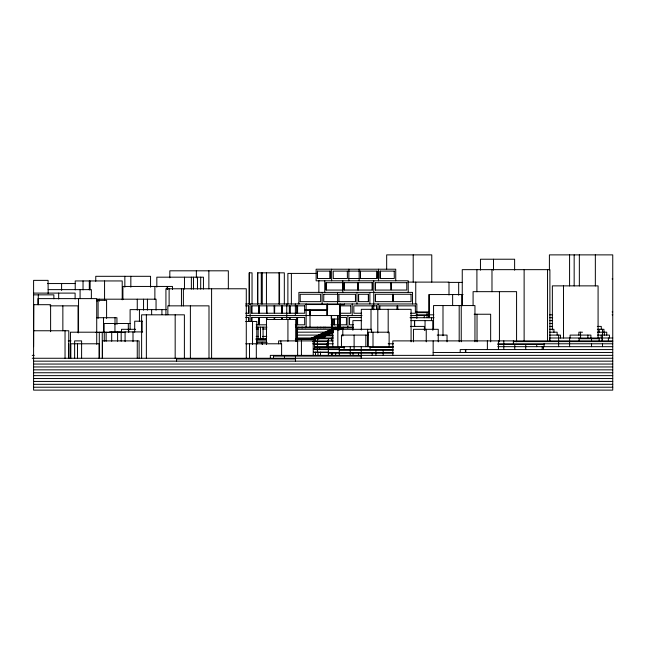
<?xml version="1.0" encoding="UTF-8"?>
<svg xmlns="http://www.w3.org/2000/svg" width="645" height="645" viewBox="0 0 645 645"><rect width="100%" height="100%" fill="white"/><g stroke="black" fill="none" stroke-linecap="round" stroke-linejoin="round"><path stroke-width="0.97" d="M347.413 271.102L333.207 271.102L333.28 278.487M348.647 271.102L359.434 271.102M377.067 271.102L360.41 271.102L360.41 278.487L377.067 278.487L377.067 271.102L376.978 278.487M316.631 273.416L287.88 273.416L287.88 304.085M333.207 278.487L347.413 278.487L347.333 271.102M348.647 278.487L359.434 278.487M612.121 278.922L612.75 278.922M407.93 282.107L448.993 282.107L448.993 295.031M448.251 282.397L462.594 282.397M358.378 282.679L372.318 282.679L372.318 290.065L358.378 290.065L358.467 282.679M390.846 282.679L375.35 282.679L375.35 290.065L390.846 290.065L390.765 282.679M47.593 283.55L75.336 283.55M48.165 289.629L91.364 289.629L91.364 298.627M33.596 293.104L75.11 293.104L75.11 298.99M320.686 294.265L300.167 294.265L300.248 301.65M323.717 294.265L337.924 294.265M358.556 294.265L368.448 294.265L368.448 301.65L358.556 301.65L358.556 294.265L358.628 301.65M411.091 294.265L393.442 294.265L393.514 301.65M463.086 294.555L429.014 294.555L429.014 314.607M33.596 294.846L53.866 294.846L53.866 298.788M96.508 300.344L106.594 300.344L106.594 318.388M300.167 301.65L320.686 301.65L320.605 294.265M337.924 301.65L323.717 301.65L323.79 294.265M338.875 301.65L355.524 301.65L355.524 294.265L338.875 294.265L338.956 301.65M393.442 301.65L411.091 301.65L411.018 294.265M298.175 303.247L298.893 303.247M245.632 303.964L416.839 303.964L416.839 318.445M305.803 304.545L340.165 304.545M33.596 304.69L50.608 304.69L50.608 331.683M339.641 304.69L344.478 304.69L344.478 303.964M49.939 305.851L78.045 305.851L78.045 332.804M245.64 305.851L248.704 305.851L248.704 313.236L245.64 313.236M266.546 305.851L259.355 305.851L259.355 313.236L266.546 313.236L266.474 305.851M274.181 305.851L266.99 305.851L267.07 313.236M274.617 305.851L281.809 305.851L281.809 313.236L274.617 313.236L274.697 305.851M282.252 305.851L289.444 305.851L289.444 313.236L282.252 313.236L282.252 305.851L282.333 313.236M339.988 305.851L350.783 305.851M372.246 305.851L372.246 309.544L372.326 305.851L353.807 305.851L353.887 313.236L361.651 313.236M372.657 305.851L376.632 305.851L376.632 309.544M397.231 305.851L397.231 309.544L397.312 305.851L379.655 305.851L379.655 309.544M415.404 305.851L397.747 305.851L397.828 309.544M166.386 309.616L130.113 309.616L130.113 329.506M305.061 309.761L327.587 309.761L327.587 304.545M305.061 310.342L327.241 310.342M416.114 311.93L428.949 311.93M612.121 311.93L612.75 311.93M416.073 312.656L429.006 312.656M266.99 313.236L274.181 313.236L274.101 305.851M339.988 313.236L350.783 313.236L350.695 305.851M410.446 313.236L415.404 313.236L415.324 305.851M474.164 314.244L490.651 314.244L490.651 341.818M416.073 314.825L433.843 314.825M549.403 314.825L552.652 314.825M612.121 314.825L612.75 314.825M246.269 315.55L362.006 315.55M410.841 315.55L429.11 315.55M245.64 317.429L248.704 317.429L248.704 321.121M266.546 317.429L259.355 317.429L259.355 324.814L266.546 324.814M266.99 317.429L274.181 317.429L274.101 319.275M274.617 317.429L281.809 317.429L281.809 319.275L281.736 317.429M282.333 317.429L282.333 319.275L282.252 317.429L289.444 317.429L289.444 319.275M339.431 317.429L346.47 317.429L346.389 324.814M349.501 317.429L361.442 317.429M410.333 317.429L415.404 317.429M96.718 317.719L116.938 317.719L116.938 324.475M410.075 317.719L434.045 317.719M549.661 317.719L552.652 317.719M338.012 319.025L331.24 319.025L331.24 315.55M266.466 319.46L296.257 319.46L296.257 341.407M361.716 320.621L352.888 320.621L352.888 330.272M410.849 320.621L432.779 320.621L432.779 330.272M549.629 320.621L552.652 320.621M142.424 321.194L134.7 321.194L134.7 332.215M245.632 321.484L256.807 321.484L256.807 344.406M130.258 323.516L104.135 323.516L104.135 332.199M549.629 323.516L552.652 323.516M256.17 324.814L258.919 324.814L258.919 317.429L251.727 317.429L251.727 321.121M295.297 324.814L297.079 324.814L297.079 317.429L289.887 317.429L289.887 319.275M331.022 324.814L334.086 324.814L334.086 319.275M346.47 324.814L334.465 324.814L334.465 319.275M353.533 324.814L349.501 324.814L349.574 317.429M410.397 326.41L424.386 326.41L424.386 330.272M549.613 326.41L552.652 326.41M597.318 326.41L601.269 326.41L601.269 329.305M256.073 327.136L266.966 327.136M295.483 327.136L353.557 327.136M343.6 327.547L334.94 327.547L334.94 327.983M296.902 327.853L353.557 327.853M256.162 329.014L258.234 329.014M262.668 329.014L266.74 329.014M135.611 329.305L121.502 329.305L121.502 332.312M296.571 329.305L331.925 329.305L331.925 327.378M549.459 329.305L553.934 329.305L553.934 332.199M597.343 329.305L603.946 329.305L603.946 332.199M333.272 330.03L329.401 330.03L329.401 330.466M333.312 330.442L328.474 330.442L328.474 331.288M33.596 330.756L68.789 330.756L68.789 358.265M333.36 330.853L327.555 330.853L327.555 331.707M327.555 331.288L333.36 331.288L326.628 331.272L326.628 331.707L333.401 331.707M333.449 331.683L325.709 331.683L325.709 332.53M109.618 331.909L142.666 331.909M296.563 332.199L333.449 332.094M549.459 332.199L557.151 332.199L557.151 335.094M582.516 332.199L578.888 332.199L578.888 335.094M597.399 332.199L606.735 332.199L606.735 335.094M95.525 332.489L124.372 332.489M333.449 332.53L323.863 332.514L323.863 333.36M296.563 335.094L319.396 335.094M326.144 335.094L331.925 335.094L331.925 332.199M368.206 335.094L341.471 335.094L341.471 346.679M437.221 335.094L447.041 335.094L447.041 341.85M549.564 335.094L560.465 335.094L560.465 337.996M597.472 335.094L609.444 335.094L609.444 337.996M333.312 335.819L316.477 335.819L316.477 336.255M256.162 336.4L258.234 336.4M262.668 336.4L266.74 336.4M323.29 336.65L314.631 336.65L314.631 337.496M315.55 336.666L324.217 336.666L324.217 335.819M296.571 337.996L333.392 337.996M612.75 337.996L549.572 337.996L549.572 340.891M255.976 338.714L266.57 338.714M295.805 338.714L331.546 338.714M579.105 338.714L599.205 338.714M314.849 339.149L310.011 339.149L310.011 338.714M255.976 339.439L266.57 339.439M295.313 339.439L315.292 339.439M68.241 340.891L71.014 340.891M256.468 340.891L266.498 340.891M333.07 340.891L278.608 340.891L278.608 343.785M612.75 340.891L392.829 340.891L392.829 355.371M312.938 341.608L328.345 341.608M513.396 341.608L612.75 341.608M256.404 342.334L267.159 342.334M245.729 343.785L281.607 343.785L281.607 355.371M312.761 343.785L314.575 343.785M314.72 343.785L333.223 343.785M388.185 343.785L393.563 343.785M497.819 343.785L612.75 343.785M314.591 344.511L327.579 344.511M497.819 344.511L544.557 344.511M33.596 346.679L33.79 304.69M314.591 346.679L393.563 346.679M497.763 346.679L612.75 346.679M314.583 347.405L344.067 347.405M370.077 347.405L393.144 347.405M313.389 348.848L339.27 348.848M313.389 349.574L393.144 349.574M612.75 349.574L460.207 349.574L460.207 352.468M339.31 350.3L393.144 350.3M313.389 352.106L328.345 352.106M313.389 352.468L393.144 352.468M433.158 352.468L612.75 352.468M328.345 353.194L393.144 353.194M32.25 355.371L34.241 355.371M612.75 355.371L270.328 355.371L270.328 358.265M273.512 356.088L361.24 356.088M32.25 358.265L612.75 358.265M176.569 358.983L295.442 358.983M33.596 361.16L612.75 361.16M33.596 364.054L612.75 364.054M33.596 366.949L612.75 366.949M33.596 369.843L612.75 369.843M33.596 372.745L612.75 372.745M33.596 375.64L612.75 375.64M33.596 378.534L612.75 378.534M33.596 381.429L612.75 381.429M33.596 384.323L612.75 384.323M33.596 387.218L612.75 387.218M608.396 337.996L608.396 340.891M604.333 332.199L604.333 335.094M602.503 329.305L602.503 340.891M602.503 343.785L602.503 346.679M601.914 337.996L601.914 340.891M601.229 335.094L601.229 337.996M599.165 329.305L599.165 332.199M599.205 337.996L599.205 340.891M598.084 337.996L598.084 285.872L552.362 285.872L552.362 329.974M595.343 254.88L595.343 285.92M591.538 338.714L591.538 340.891M591.538 343.785L591.538 346.679M590.901 337.996L590.901 335.094L570.091 335.094L570.091 337.996M587.877 335.094L587.877 337.996M580.565 332.199L580.565 337.996M579.347 254.88L579.347 285.92M579.105 337.996L579.105 340.891M574.163 254.88L574.163 285.92M569.583 254.88L569.583 285.92M569.6 337.996L569.6 340.891M569.6 341.608L569.6 346.679M563.496 285.872L563.496 337.996M558.635 335.094L558.635 340.891M558.635 341.608L558.635 346.679M549.895 340.891L549.895 269.65L462.255 269.65L462.255 305.77M549.403 269.9L549.403 254.88L612.75 254.88L612.75 390.12L33.596 390.12L33.596 280.365L48.077 280.365L48.165 293.628M547.541 269.65L547.541 340.891M544.066 343.785L544.066 346.679M543.388 346.679L543.388 349.574M542.187 346.679L542.187 349.574M536.704 344.511L536.704 346.679M525.74 344.511L525.74 349.574M524.127 269.65L524.127 340.891M516.572 341.777L516.572 291.661L473.091 291.661L473.091 305.69M514.766 344.511L514.766 349.574M514.621 270.166L514.621 259.226L480.46 259.226L480.46 270.166M513.396 340.891L513.396 343.785M503.801 340.891L503.801 343.785M503.801 344.511L503.801 349.574M499.432 291.661L499.432 341.777M498.432 340.891L498.432 349.574M493.506 259.226L493.506 270.166M491.982 269.65L491.982 291.725M487.378 340.891L487.378 349.574M477.034 314.244L477.034 341.818M476.905 269.65L476.905 291.725M474.954 341.769L474.954 305.561L433.553 305.561L433.553 329.7M465.811 349.574L465.811 352.468M465.424 349.574L465.424 352.468M461.868 294.555L461.868 305.585M461.248 305.561L461.248 341.769M459.192 305.561L459.192 341.769M458.676 282.397L458.676 295.192M452.637 294.555L452.637 305.585M442.994 305.561L442.994 335.739M438.245 341.85L438.245 329.305L413.461 329.305L413.461 341.85M433.158 340.891L433.158 355.371M431.771 282.083L431.771 254.88L386.669 254.88L386.669 268.989M431.578 317.719L431.578 320.621M429.159 294.555L429.159 314.607M429.11 314.825L429.11 317.719M428.885 314.825L428.885 317.719M427.038 312.656L427.038 314.825M427.038 315.55L427.038 317.719M426.248 329.305L426.248 341.85M425.047 320.621L425.047 330.272M424.273 315.55L424.273 317.719M415.751 282.107L415.751 303.98M414.662 320.621L414.662 326.41M414.469 320.621L414.469 326.41M413.203 254.88L413.203 282.083M412.526 303.964L412.526 292.387L298.901 292.387L298.901 303.964M411.083 341.818L411.083 309.326L361.305 309.326L361.305 329.998M408.221 292.387L408.221 280.801L316.131 280.801L316.131 269.215L395.732 269.215L395.732 280.801M392.926 294.265L392.926 301.65M389.128 346.679L389.128 332.199L368.271 332.199L368.206 346.679M388.185 309.326L388.185 332.957M383.178 350.3L383.178 352.468M383.178 353.194L383.178 355.371M380.171 271.102L380.171 278.487M379.736 305.851L379.736 309.544M378.502 269.215L378.502 280.801M378.067 303.964L378.067 309.761M377.801 309.326L377.801 332.957M376.543 305.851L376.543 309.544M375.914 350.3L375.914 352.468M375.914 353.194L375.914 355.371M375.422 282.679L375.422 290.065M375.422 294.265L375.422 301.65M373.753 280.801L373.753 309.761M373.003 332.199L373.003 346.679M372.238 282.679L372.238 290.065M372.205 353.194L372.205 355.371M371.584 332.199L371.584 329.305L332.796 329.305L332.796 346.679M371.012 309.326L371.012 329.998M370.077 346.679L370.077 349.574M369.883 292.387L369.883 303.964M368.376 294.265L368.376 301.65M367.65 329.305L367.65 346.679M365.844 335.094L365.844 346.679M361.24 346.679L361.24 349.574M361.24 350.3L361.24 352.468M361.24 353.194L361.192 358.265M360.499 271.102L360.499 278.487M359.144 269.215L359.144 280.801M358.475 353.194L358.475 355.371M357.911 282.679L357.911 290.065M356.959 292.387L356.959 303.964M355.443 294.265L355.443 301.65M354.113 335.094L354.113 349.574M353.041 353.194L353.041 355.371M352.218 303.964L352.218 315.55M350.275 346.679L350.275 349.574M350.275 350.3L350.275 352.468M350.275 353.194L350.275 355.371M348.848 269.215L348.848 280.801M347.913 315.55L347.913 327.853M347.534 327.136L347.534 327.853M344.14 282.679L344.14 290.065M344.067 346.679L344.067 349.574M343.6 327.136L343.6 327.983L334.013 327.958L334.013 328.805M342.793 280.801L342.793 292.387M342.801 327.378L342.826 336.061M342.68 327.547L342.68 328.394L333.094 328.378L333.094 329.224M342.576 282.679L342.576 290.065M341.753 327.958L341.753 328.805L332.167 328.789L332.167 329.224M340.834 328.378L340.834 329.224L331.248 329.2L331.248 330.047M340.165 303.964L340.165 327.136M339.826 304.545L339.859 327.136M339.907 328.789L339.907 329.635L330.321 329.619L330.321 330.466M339.31 347.405L339.27 352.573M339.31 353.194L339.31 355.371M338.988 329.2L338.988 330.047M338.061 329.619L338.061 330.047M338.012 315.55L338.012 327.136M337.835 329.305L337.835 346.679M337.706 315.55L337.706 327.136M337.609 292.387L337.609 303.964M335.86 327.136L335.86 327.983M335.658 353.194L335.658 355.371M334.553 319.275L334.553 324.814M333.997 319.275L333.997 324.814M332.425 319.275L332.425 327.853M332.522 332.094L332.522 332.949L322.935 332.925L322.935 333.771M332.24 352.468L332.24 355.371M332.078 319.275L332.078 327.136M331.619 269.215L331.619 280.801M331.603 332.514L331.603 333.36L322.016 333.336L322.016 333.771M331.554 315.55L331.554 327.853M331.546 337.996L331.546 340.891M331.562 352.468L331.562 355.371M330.675 332.925L330.675 333.771L321.089 333.755L321.089 334.602M330.095 271.102L330.095 278.487M329.756 333.336L329.756 334.183L320.17 334.166L320.17 335.013M328.829 333.755L328.829 334.602L319.243 334.578L319.243 335.013M328.345 338.714L328.345 346.679M328.345 347.405L328.345 355.371M327.91 334.166L327.91 335.013L318.324 334.997L318.324 335.843M327.612 340.891L327.579 343.785M327.241 303.964L327.241 315.55M327.257 343.785L327.257 346.679M326.934 304.545L326.934 315.55M326.983 334.578L326.983 335.424L317.396 335.408L317.396 336.255M326.975 343.785L326.975 346.679M326.096 282.679L326.096 290.065M326.064 334.997L326.064 335.843M325.12 327.136L325.12 327.853M325.136 335.408L325.136 336.255L315.55 336.23L315.55 337.085M324.749 280.801L324.749 292.387M324.782 332.094L324.782 332.949M324.814 335.819L324.814 337.996M323.806 327.136L323.806 327.853M323.29 336.23L323.29 337.085L313.704 337.061L313.704 337.496M322.371 336.65L322.371 337.496L312.785 337.472L312.785 338.327M322.121 292.387L322.121 303.964M321.444 337.061L321.444 337.907M320.815 327.136L320.815 327.853M320.525 337.472L320.525 338.327L310.938 338.303L310.938 339.149M320.5 352.106L320.5 355.371M319.597 337.891L319.597 338.738M319.606 347.405L319.606 349.574M318.856 280.341L318.856 292.217M318.678 338.303L318.678 339.149M317.961 352.106L317.961 355.371M317.751 338.714L317.751 339.149M317.485 271.102L317.485 278.487M317.38 327.136L317.38 327.853M317.38 338.714L317.38 340.891M317.38 341.608L317.38 343.785M317.38 344.511L317.38 346.679M317.38 347.405L317.38 352.468M315.502 352.106L315.502 355.371M315.147 338.714L315.147 340.891M314.575 342.334L314.575 349.574M314.454 338.714L314.454 340.891M313.446 338.714L313.446 339.439M313.22 340.891L313.22 355.371M311.858 337.891L311.858 338.738M310.358 310.342L310.358 315.55M310.011 309.761L310.011 327.136M309.705 310.342L309.705 315.55M306.141 303.964L306.141 327.136M305.327 327.136L305.327 327.853M304.827 338.714L304.827 339.439M302.271 327.136L302.271 327.853M302.271 338.714L302.271 339.439M301.892 327.136L301.892 327.853M301.417 340.891L301.417 355.371M298.837 327.136L298.837 327.853M298.401 338.714L298.401 339.439M297.966 338.714L297.966 339.439M297.595 305.851L297.595 313.236M297.595 317.429L297.595 324.814M297.627 340.891L297.627 355.371M297.522 327.136L297.522 338.714M296.998 305.851L296.998 313.236M296.998 317.429L296.998 324.814M295.926 319.46L295.926 341.407M295.442 356.088L295.442 361.16M295.37 303.964L295.37 315.55M291.371 273.416L291.371 304.085M289.96 305.851L289.96 313.236M289.96 317.429L289.96 319.275M289.363 305.851L289.363 313.236M289.363 317.429L289.363 319.275M287.928 319.46L287.928 341.407M286.759 303.964L286.759 319.412M284.477 356.088L284.477 358.265M284.324 304.005L284.324 272.835L257.54 272.835L257.54 304.005M281.736 305.851L281.736 313.236M280.881 340.891L280.881 343.785M279.551 272.835L279.551 304.005M278.995 272.835L278.995 304.005M274.697 317.429L274.617 319.275M273.512 355.371L273.512 358.265M267.07 317.429L266.99 319.275M266.441 272.835L266.441 304.005M266.474 317.429L266.466 344.398M265.466 338.714L265.466 339.439M263.063 327.136L263.063 338.714M262.467 338.714L262.467 339.439M262.265 272.835L262.265 304.005M262.37 342.334L262.37 344.341M262.209 342.334L262.209 344.341M261.781 338.714L261.781 339.439M261.281 272.835L261.281 304.005M260.475 327.136L260.475 338.714M259.435 305.851L259.435 313.236M259.435 317.429L259.435 324.814M258.839 305.851L258.839 313.236M258.839 317.429L258.839 324.814M258.153 327.136L258.153 338.714M257.855 272.835L257.855 304.005M256.315 343.785L256.315 358.265M252.542 321.484L252.542 344.406M252.042 304.005L252.042 272.835L249.204 272.835L249.204 304.005M251.808 305.851L251.808 313.236M251.808 317.429L251.808 321.121M250.139 303.964L250.139 321.339M249.502 343.785L249.502 358.265M249.309 272.835L249.309 304.005M248.615 305.851L248.615 313.236M248.615 317.429L248.615 321.121M246.285 358.265L246.285 288.767L165.926 288.767L165.926 314.954M228.338 288.863L228.338 270.811L169.82 270.811L169.82 277.834M211.592 288.767L211.592 358.265M208.996 358.265L208.996 305.851L167.853 305.851L167.853 314.752M208.867 270.811L208.867 288.863M203.449 289.097L203.449 277.181L156.824 277.181L156.824 287.106M200.692 277.181L200.692 289.097M197.475 277.181L197.475 289.097M196.362 270.811L196.362 277.834M193.468 277.181L193.468 289.097M191.372 277.181L191.372 289.097M190.388 305.851L190.388 358.265M184.47 277.181L184.47 289.097M184.389 358.265L184.389 314.825L141.618 314.825L141.618 358.265M183.382 288.767L183.382 305.883M181.455 288.767L181.455 305.883M176.569 358.265L176.569 361.16M175.174 314.825L175.174 358.265M172.481 289.46L172.481 286.445L122.913 286.445L122.913 299.514M169.119 288.767L169.119 305.883M167.571 286.445L167.571 289.46M167.128 286.445L167.128 289.46M161.919 309.616L161.919 314.591M156.05 310.197L156.05 299.191L97.129 299.191L97.129 301.191M154.873 286.445L154.873 299.514M151.64 309.616L151.64 314.591M150.551 287.178L150.551 276.31L95.758 276.31L95.758 281.252M147.423 299.191L147.423 310.197M146.367 314.825L146.367 358.265M143.545 299.191L143.545 310.197M142.045 321.194L142.045 332.215M139.433 309.616L139.433 321.549M139.11 358.265L139.11 340.891L102.507 340.891L102.507 358.265M137.264 299.191L137.264 310.197M137.264 340.891L137.264 358.265M133.007 331.909L133.007 341.673M130.838 276.31L130.838 287.178M128.718 329.305L128.718 332.312M128.315 323.516L128.315 330.272M125.082 331.909L125.082 341.673M124.848 276.31L124.848 287.178M122.211 299.828L122.211 280.946L75.215 280.946L75.215 289.895M121.179 341.221L121.179 332.199L70.458 332.199L70.458 358.265M117.608 332.199L117.608 341.221M115.012 317.719L115.012 324.475M114.947 323.516L114.947 332.199M111.69 332.199L111.69 341.221M106.127 332.199L106.127 341.221M104.563 280.946L104.563 299.828M104.264 332.199L104.264 341.221M103.514 317.719L103.514 332.199M102.249 332.199L102.249 358.265M99.33 299.191L99.33 301.191M99.29 332.199L99.29 358.265M99.209 358.265L99.209 343.785L70.829 343.785L70.829 358.265M98.088 300.344L98.088 318.388M96.718 344.228L96.718 298.611L37.966 298.611L37.966 304.65M90.123 280.946L90.123 289.895M89.308 280.946L89.308 289.895M83.036 280.946L83.036 289.895M81.601 358.265L81.601 340.891L74.627 340.891L74.627 358.265M80.077 289.629L80.077 298.627M78.537 298.611L78.537 332.836M77.505 343.785L77.505 358.265M68.725 343.785L68.725 358.265M65.04 330.756L65.04 358.265M62.855 305.851L62.855 330.804M61.598 283.55L61.598 290.395M58.679 293.104L58.679 298.99M38.289 294.846L38.289 304.706M330.175 271.102L317.396 271.102L317.396 278.487L330.175 278.487L330.175 271.102M394.297 271.102L380.09 271.102L380.09 278.487L394.297 278.487L394.224 271.102M342.664 282.679L326.015 282.679L326.015 290.065L342.664 290.065L342.664 282.679M357.999 282.679L344.051 282.679L344.051 290.065L357.999 290.065L357.999 282.679M406.785 282.679L391.289 282.679L391.362 290.065L406.785 290.065L406.785 282.679M392.999 294.265L375.35 294.265L375.35 301.65L392.999 301.65L392.999 294.265M258.919 305.851L251.727 305.851L251.727 313.236L258.919 313.236L258.919 305.851M297.079 305.851L289.887 305.851L289.887 313.236L297.079 313.236L297.079 305.851M304.706 305.851L297.514 305.851L297.514 313.236L304.706 313.236L304.625 305.851M304.706 317.429L297.514 317.429L297.514 324.814L304.706 324.814L304.625 317.429"/></g></svg>
